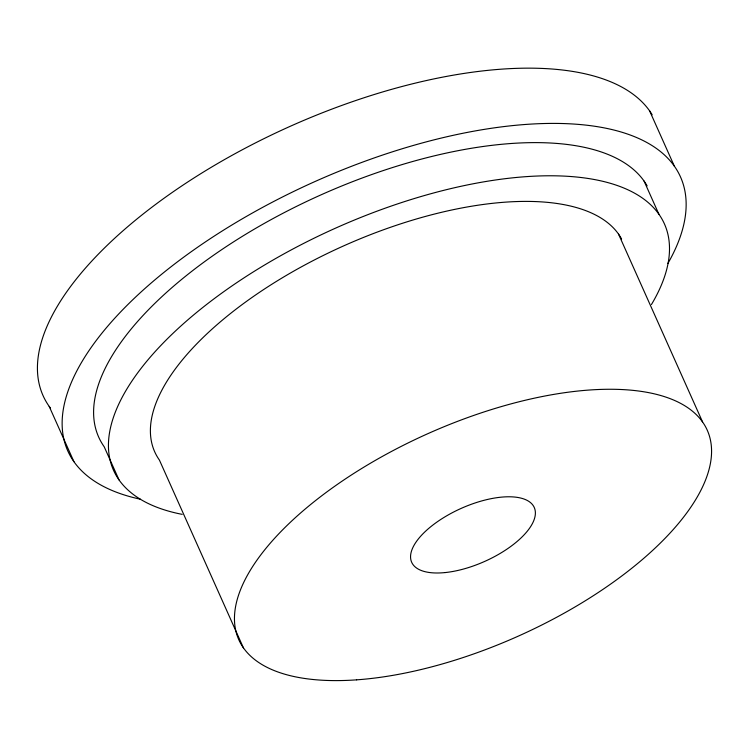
<?xml version="1.0" encoding="UTF-8"?>
<svg xmlns="http://www.w3.org/2000/svg" width="749" height="749" viewBox="0 0 749 749"><rect width="100%" height="100%" fill="white"/><g stroke="black" fill="none" stroke-linecap="round" stroke-linejoin="round"><path stroke-width="1.12" d="M649.636 110.918L674.353 166.166M644.074 181.071L658.895 214.223M618.524 234.091L702.562 421.949M243.444 647.913L159.406 460.055A256.607 110.88 -24.1 0 1 330 252.198A256.607 110.88 -24.1 0 1 621.595 239.034M119.035 479.922L104.205 446.779A301.735 130.373 -24.1 0 1 303.617 202.923A301.735 130.373 -24.1 0 1 647.127 185.883M49.209 406.426L73.926 461.674M140.4 499.209A335.58 144.997 -24.1 0 1 131.365 301.107A335.58 144.997 -24.1 0 1 526.847 124.362A335.58 144.997 -24.1 0 1 667.883 263.479M50.464 408.139A335.58 144.997 -24.1 0 1 267.037 137.142A335.58 144.997 -24.1 0 1 652.164 114.775M182.222 514.366A301.735 130.373 -24.1 0 1 169.546 336.657A301.735 130.373 -24.1 0 1 527.558 176.549A301.735 130.373 -24.1 0 1 651.443 304.525M445.178 572.564A67.12 28.996 -24.1 0 0 535.263 511.118A67.12 28.996 -24.1 0 0 438.502 520.976A67.12 28.996 -24.1 0 0 445.178 572.564M356.608 679.849A256.607 110.88 -24.1 0 0 711.55 449.606A256.607 110.88 -24.1 0 0 350.841 475.343A256.607 110.88 -24.1 0 0 356.608 679.849"/></g></svg>
